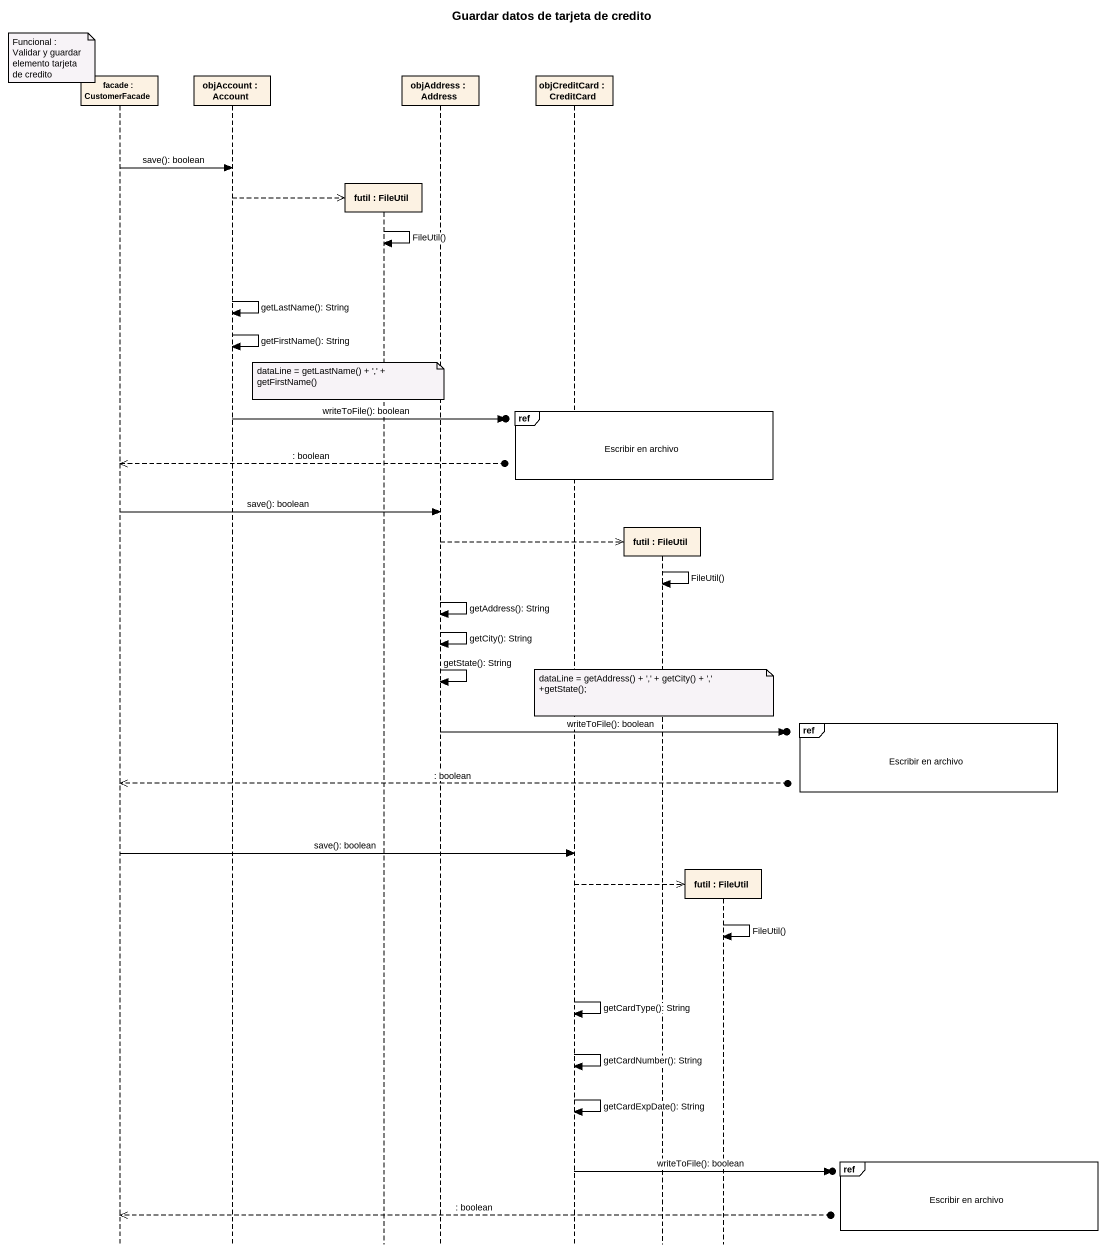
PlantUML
@startuml
title Guardar datos de tarjeta de credito
hide footbox
participant "facade : CustomerFacade" as facade
participant "objAccount : Account" as objAccount
participant "futil : FileUtil" as futil
participant "objAddress : Address" as objAddress
participant "objCreditCard : CreditCard" as objCreditCard
participant "futil : FileUtil" as futil_2
participant "futil : FileUtil" as futil_3

note left of facade : Funcional : Validar y guardar elemento tarjeta de credito
facade -> objAccount : save(): boolean
objAccount -->> futil **
futil -> futil : FileUtil()
objAccount -> objAccount : getLastName(): String
objAccount -> objAccount : getFirstName(): String
note over futil : dataLine = getLastName() + ',' + getFirstName()
ref over objCreditCard, futil_2, futil_3 : Escribir en archivo
objAccount ->o] : writeToFile(): boolean
facade <<--o] : : boolean
facade -> objAddress : save(): boolean
objAddress -->> futil_2 **
futil_2 -> futil_2 : FileUtil()
objAddress -> objAddress : getAddress(): String
objAddress -> objAddress : getCity(): String
objAddress -> objAddress : getState(): String
note over futil_2 : dataLine = getAddress() + ',' + getCity() + ',' +getState();
ref over futil_3 : Escribir en archivo
objAddress ->o] : writeToFile(): boolean
facade <<--o] : : boolean
facade -> objCreditCard : save(): boolean
objCreditCard -->> futil_3 **
futil_3 -> futil_3 : FileUtil()
objCreditCard -> objCreditCard : getCardType(): String
objCreditCard -> objCreditCard : getCardNumber(): String
objCreditCard -> objCreditCard : getCardExpDate(): String
ref over futil_3 : Escribir en archivo
objCreditCard ->o] : writeToFile(): boolean
facade <<--o] : : boolean
@enduml
